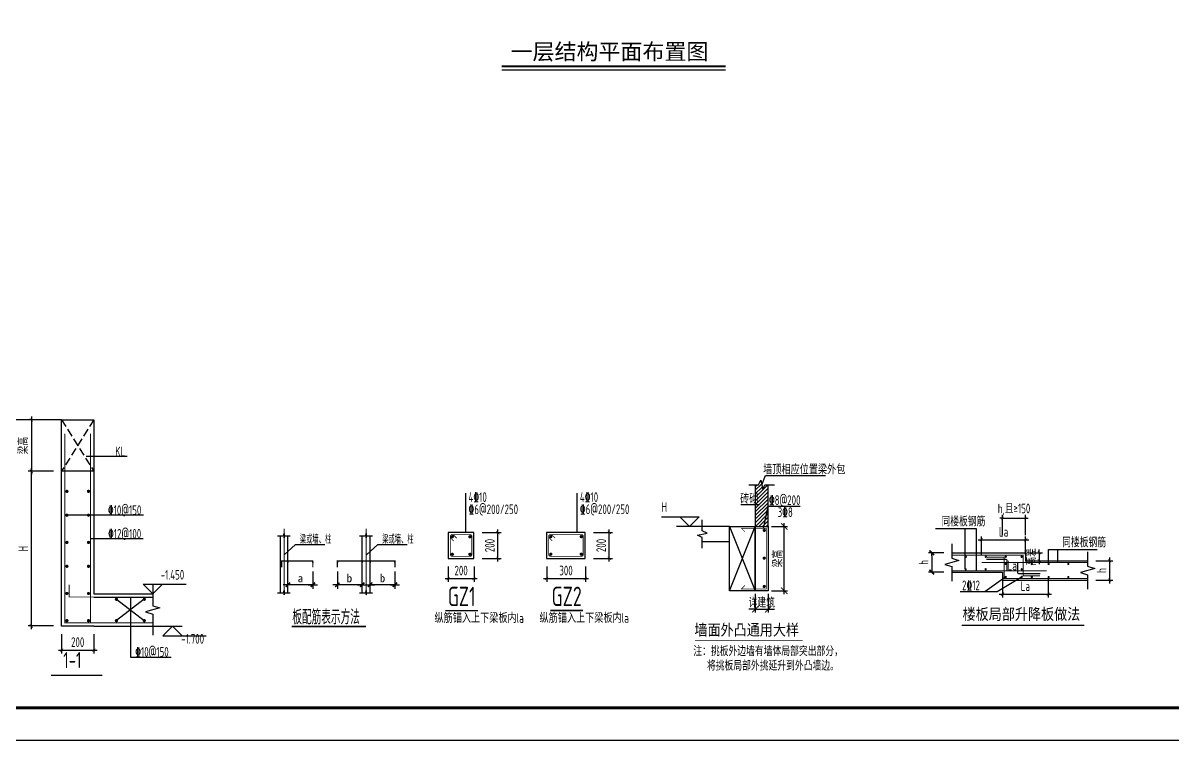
# Model space of a CAD drawing. Extents: x -668857 to 154266, y -275694 to 291306.
# Drawn here: x -219674 to -184017, y 166782 to 189033 of the extents above; entities that cross this region are included whole.
import ezdxf
from ezdxf.enums import TextEntityAlignment as Align

# ---------------------------------------------------------------- set-up
doc = ezdxf.new("R2010")
doc.units = 0
doc.header["$LTSCALE"] = 1000
doc.linetypes.add('__DASH', pattern=[0.35, 0.25, -0.1])
doc.linetypes.add('DOTE', pattern=[2.42, 2, -0.2, 0.02, -0.2])
doc.layers.get('0').update_dxf_attribs({"linetype": 'CONTINUOUS'})
doc.layers.get('DEFPOINTS').update_dxf_attribs({"linetype": 'CONTINUOUS'})
for name, color, linetype in [('-TK', 7, 'CONTINUOUS'), ('DIM', 2, 'CONTINUOUS'), ('GJ', 5, 'CONTINUOUS'), ('LINK', 6, 'CONTINUOUS'), ('NUM', 7, 'CONTINUOUS'), ('OUTLINE', 2, 'CONTINUOUS'), ('REIN', 6, 'CONTINUOUS'), ('S-DETLCW-LINE1-pdx', 7, 'CONTINUOUS'), ('S-DETLCW-TEXT', 7, 'CONTINUOUS'), ('S-DETLS-HATCH', 251, 'CONTINUOUS'), ('S-DETLS-TEXT', 7, 'CONTINUOUS'), ('S-D洞口', 4, 'CONTINUOUS'), ('S-X详图实线', 4, 'CONTINUOUS'), ('S-X详图标注', 3, 'CONTINUOUS'), ('S-X详图钢筋', 6, 'CONTINUOUS'), ('S-大样-砼线', 7, 'CONTINUOUS'), ('S-引出线', 40, 'CONTINUOUS'), ('S-文字', 7, 'CONTINUOUS'), ('TEXT', 2, 'CONTINUOUS'), ('THIN', 7, 'CONTINUOUS'), ('大样线', 40, 'CONTINUOUS'), ('悬梁', 4, 'CONTINUOUS'), ('空调洞口标注', 130, 'CONTINUOUS'), ('说明文字', 7, 'CONTINUOUS')]:
    doc.layers.add(name, color=color, linetype=linetype)
doc.layers.add('DOTE', color=19, linetype='DOTE', lineweight=9)
doc.styles.add('-宋体', font='', dxfattribs={"width": 0.7, "height": 300, "bigfont": '宋体.TTF'})
doc.styles.add('10', font='', dxfattribs={"width": 0.7, "height": 300})
doc.styles.add('BW_Rein', font='Tssdeng.shx', dxfattribs={"width": 0.7, "bigfont": 'hztxt.shx'})
doc.styles.add('hzst', font='', dxfattribs={"width": 0.7})
doc.styles.add('TSSD_DIMENSION', font='Tssdeng.shx', dxfattribs={"width": 0.7, "bigfont": 'tssdchn.shx'})
doc.styles.add('TSSD_Label', font='Tssdeng.shx', dxfattribs={"width": 0.7, "bigfont": 'hztxt.shx'})
doc.styles.add('TSSD_Norm', font='Tssdeng.shx', dxfattribs={"bigfont": 'tssdchn.shx'})
doc.styles.add('TSSD_REIN', font='tssdeng.shx', dxfattribs={"width": 0.7, "height": 300, "bigfont": 'tssdchn.shx'})
doc.styles.get('-宋体').set_extended_font_data('SimSun')
doc.styles.get('10').set_extended_font_data('SimSun')
doc.styles.get('hzst').set_extended_font_data('SimSun')
doc.dimstyles.new('25-100', dxfattribs={"dimscale": 100, "dimtxt": 3, "dimasz": 2, "dimexe": 1, "dimexo": 1, "dimgap": 0.5, "dimtad": 1, "dimdec": 0, "dimlfac": 0.25, "dimdsep": 46, "dimtxsty": 'TSSD_REIN', "dimblk1": 'ARCHTICK', "dimblk2": 'ARCHTICK', "dimsah": 1, "dimcen": 2.5, "dimdle": 1, "dimclrd": 256, "dimclre": 256, "dimclrt": 7, "dimadec": 0, "dimazin": 0, "dimtfac": 1, "dimtdec": 0, "dimtix": 1, "dimtmove": 2, "dimatfit": 3, "dimldrblk": 'ARCHTICK', "dimfxl": 0, "dimtolj": 1, "dimtzin": 0, "dimlwd": -1, "dimlwe": -1, "dimarcsym": 0})
doc.dimstyles.new('TSSD_100_100$0', dxfattribs={"dimtxt": 300, "dimasz": 80, "dimexe": 100, "dimexo": 250, "dimgap": 100, "dimtad": 1, "dimdec": 0, "dimzin": 0, "dimdsep": 46, "dimtxsty": 'TSSD_DIMENSION', "dimblk": 'ARCHTICK', "dimcen": 0, "dimdle": 100, "dimclrd": 3, "dimclre": 3, "dimclrt": 7, "dimadec": 0, "dimazin": 0, "dimtfac": 1, "dimtdec": 0, "dimtix": 1, "dimtmove": 2, "dimatfit": 3, "dimldrblk": 'ARCHTICK', "dimfxl": 0, "dimtolj": 1, "dimtzin": 0, "dimarcsym": 0})
doc.dimstyles.new('TSSD_20_100', dxfattribs={"dimtxt": 300, "dimasz": 100, "dimexe": 100, "dimexo": 250, "dimgap": 100, "dimtad": 1, "dimdec": 0, "dimlfac": 0.2, "dimzin": 0, "dimdsep": 46, "dimtxsty": 'TSSD_DIMENSION', "dimblk": 'ARCHTICK', "dimcen": 0, "dimdle": 100, "dimclrt": 7, "dimadec": 0, "dimazin": 0, "dimtfac": 1, "dimtdec": 0, "dimtix": 1, "dimtmove": 2, "dimatfit": 3, "dimldrblk": 'ARCHTICK', "dimfxl": 0, "dimtolj": 1, "dimtzin": 0, "dimarcsym": 0})
doc.dimstyles.new('TSSD_25_100', dxfattribs={"dimtxt": 300, "dimasz": 100, "dimexe": 100, "dimexo": 250, "dimgap": 100, "dimtad": 1, "dimdec": 0, "dimlfac": 0.25, "dimzin": 0, "dimdsep": 46, "dimtxsty": 'TSSD_DIMENSION', "dimblk": 'ARCHTICK', "dimcen": 0, "dimdle": 100, "dimclrt": 7, "dimadec": 0, "dimazin": 0, "dimtfac": 1, "dimtdec": 0, "dimtix": 1, "dimtmove": 2, "dimatfit": 3, "dimldrblk": 'ARCHTICK', "dimfxl": 0, "dimtolj": 1, "dimtzin": 0, "dimarcsym": 0})

# ---------------------------------------------------------------- blocks, each defined once
blk = doc.blocks.new('_DIMX')
blk.add_line((-150, 0), (150, 0))
at = {"const_width": 50}
blk.add_lwpolyline([(-70, -70), (70, 70)], dxfattribs=at)
blk = doc.blocks.new('A$C1DDD5A89')
at = {"color": 6, "const_width": 50}
blk.add_lwpolyline([(439, 25), (2741, 25)], dxfattribs=at)
at = {"layer": 'DOTE', "color": 8, "linetype": 'DOTE'}
for p, q in [((202, 3054), (202, 888)), ((2750, 3054), (2750, 888))]:
    blk.add_line(p, q, dxfattribs=at)
at = {"layer": 'GJ'}
blk.add_point((1858, 2022), dxfattribs=at)
at = {"layer": 'REIN', "color": 1, "const_width": 40}
for points in [[(129, 1860), (129, 2059), (1095, 2059), (1095, 1860)], [(1858, 1860), (1858, 2059), (3643, 2059), (3643, 1860)]]:
    blk.add_lwpolyline(points, dxfattribs=at)
at = {"layer": '大样线'}
for p, q in [((188, 2837), (202, 2909)), ((202, 2909), (202, 2778)), ((2736, 2837), (2751, 2909)), ((2751, 2909), (2751, 2778)), ((0, 2837), (188, 2837)), ((81, 2837), (81, 1066)), ((202, 2778), (217, 2837)), ((202, 2247), (556, 2571)), ((217, 2837), (395, 2837)), ((556, 2571), (1467, 2571)), ((2548, 2837), (2736, 2837)), ((2751, 2778), (2766, 2837)), ((2758, 2247), (3112, 2571)), ((2766, 2837), (2943, 2837)), ((3112, 2571), (4023, 2571)), ((188, 1066), (202, 1138)), ((202, 1138), (202, 1006)), ((2736, 1066), (2751, 1138)), ((2751, 1138), (2751, 1006)), ((0, 1066), (188, 1066)), ((202, 1006), (217, 1066)), ((217, 1066), (395, 1066)), ((2548, 1066), (2736, 1066)), ((2751, 1006), (2766, 1066)), ((2766, 1066), (2943, 1066))]:
    blk.add_line(p, q, dxfattribs=at)
at = {"layer": '大样线', "linetype": 'ByBlock'}
for p, q in [((323, 1066), (323, 2837)), ((2630, 1066), (2630, 2837)), ((2871, 1066), (2871, 2837))]:
    blk.add_line(p, q, dxfattribs=at)
at = {"layer": '大样线', "color": 0, "linetype": 'ByBlock'}
for p in [(323, 2022), (1095, 2022), (2630, 2022), (2871, 2022), (3643, 2022), (202, 1319)]:
    blk.add_point(p, dxfattribs=at)
at = {"layer": '空调洞口标注'}
for p, q in [((1095, 1732), (1095, 1190)), ((1858, 1732), (1858, 1190)), ((3643, 1732), (3643, 1190)), ((1094, 1319), (203, 1319)), ((2629, 1319), (1859, 1319)), ((3642, 1319), (2872, 1319))]:
    blk.add_line(p, q, dxfattribs=at)
blk.add_point((1858, 1319), dxfattribs=at)
at = {"layer": '空调洞口标注', "color": 0, "linetype": 'ByBlock'}
blk.add_point((2871, 1319), dxfattribs=at)
at = {"layer": '空调洞口标注', "xscale": 0.9649999998509884, "yscale": 0.9649999998509884, "zscale": 0.965, "rotation": 180}
for p in [(323, 1319), (1858, 1319)]:
    blk.add_blockref('_DIMX', p, dxfattribs=at)
at = {"layer": '空调洞口标注', "xscale": 0.9649999998509884, "yscale": 0.9649999998509884, "zscale": 0.965}
for p in [(1095, 1319), (2630, 1319), (2872, 1319), (3643, 1319)]:
    blk.add_blockref('_DIMX', p, dxfattribs=at)
at = {"layer": '空调洞口标注', "style": '10'}
for s, p in [('a', (709, 1523)), ('b', (2231, 1523)), ('b', (3257, 1523))]:
    blk.add_text(s, height=250, dxfattribs=at).set_placement(p, align=Align.MIDDLE_CENTER)
at = {"layer": '说明文字'}
for s, height, style, width, p in [('梁或墙、柱', 250, 'TSSD_REIN', 0.6, (693, 2596)), ('梁或墙、柱', 250, 'TSSD_REIN', 0.6, (3249, 2596)), ('板配筋表示方法', 450, 'TSSD_DIMENSION', 0.7, (459, 91))]:
    blk.add_text(s, height=height, dxfattribs=dict(at, style=style, width=width)).set_placement(p)
blk = doc.blocks.new('_ArchTick')
at = {"color": 0, "linetype": 'ByBlock', "const_width": 0.15}
blk.add_lwpolyline([(-0.5, -0.5), (0.5, 0.5)], dxfattribs=at)
blk = doc.blocks.new('*D47')
at = {"layer": 'DEFPOINTS', "color": 0}
for p in [(15039, 226788), (15039, 226538), (15580, 226538)]:
    blk.add_point(p, dxfattribs=at)
at = {"layer": 'S-X详图标注', "color": 0, "lineweight": -2}
for p, q in [((15289, 226788), (15680, 226788)), ((15580, 226788), (15580, 226888)), ((15580, 226788), (15580, 226538)), ((15289, 226538), (15680, 226538)), ((15580, 226538), (15580, 226438))]:
    blk.add_line(p, q, dxfattribs=at)
at = {"layer": 'S-X详图标注', "color": 0, "lineweight": -2, "xscale": 100, "yscale": 100, "zscale": 100}
for p, rotation in [((15580, 226788), 270), ((15580, 226538), 90)]:
    blk.add_blockref('_ArchTick', p, dxfattribs=dict(at, rotation=rotation))
at = {"layer": 'S-X详图标注', "color": 7, "insert": (15330, 226663), "char_height": 300, "attachment_point": 5, "rotation": 90, "style": 'TSSD_DIMENSION'}
blk.add_mtext('\\A1;高差', dxfattribs=at)
blk = doc.blocks.new('ArchTick')
at = {"color": 0, "linetype": 'ByBlock', "lineweight": -2, "const_width": 0.075}
blk.add_lwpolyline([(-0.25, -0.25), (0.25, 0.25)], dxfattribs=at)
blk = doc.blocks.new('_tsdbk')
blk.add_line((-1, 0), (0, 0))
at = {"const_width": 0.5}
blk.add_lwpolyline([(-0.7, -0.7), (0.7, 0.7)], dxfattribs=at)
blk = doc.blocks.new('*D48')
at = {"layer": 'DEFPOINTS', "color": 0}
for p in [(12868, 226788), (12244, 226188), (12868, 226188)]:
    blk.add_point(p, dxfattribs=at)
at = {"layer": 'S-X详图标注', "color": 0, "lineweight": -2}
for p, q in [((12618, 226788), (12144, 226788)), ((12244, 226688), (12244, 226288)), ((12618, 226188), (12144, 226188))]:
    blk.add_line(p, q, dxfattribs=at)
at = {"layer": 'S-X详图标注', "color": 0, "lineweight": -2, "xscale": 100, "yscale": 100, "zscale": 100}
for p, rotation in [((12244, 226788), 90), ((12244, 226188), 270)]:
    blk.add_blockref('_tsdbk', p, dxfattribs=dict(at, rotation=rotation))
at = {"layer": 'S-X详图标注', "color": 7, "insert": (11994, 226488), "char_height": 300, "attachment_point": 5, "rotation": 90, "style": 'TSSD_DIMENSION'}
blk.add_mtext('\\A1;h', dxfattribs=at)
blk = doc.blocks.new('*D49')
at = {"layer": 'DEFPOINTS', "color": 0}
for p in [(17083, 226538), (17083, 225938), (17763, 225938)]:
    blk.add_point(p, dxfattribs=at)
at = {"layer": 'S-X详图标注', "color": 0, "lineweight": -2}
for p, q in [((17333, 226538), (17863, 226538)), ((17763, 226638), (17763, 225838)), ((17333, 225938), (17863, 225938))]:
    blk.add_line(p, q, dxfattribs=at)
at = {"layer": 'S-X详图标注', "color": 0, "lineweight": -2, "xscale": 100, "yscale": 100, "zscale": 100}
for p, rotation in [((17763, 226538), 90), ((17763, 225938), 270)]:
    blk.add_blockref('_ArchTick', p, dxfattribs=dict(at, rotation=rotation))
at = {"layer": 'S-X详图标注', "color": 7, "insert": (17513, 226238), "char_height": 300, "attachment_point": 5, "rotation": 90, "style": 'TSSD_DIMENSION'}
blk.add_mtext('\\A1;h', dxfattribs=at)
blk = doc.blocks.new('*D50')
at = {"layer": 'DEFPOINTS', "color": 0}
for p in [(15159, 227867), (14439, 227080), (15159, 227080)]:
    blk.add_point(p, dxfattribs=at)
at = {"layer": 'S-X详图标注', "color": 3, "lineweight": -2}
for p, q in [((14439, 227867), (14359, 227867)), ((14439, 227330), (14439, 227967)), ((14439, 227867), (15159, 227867)), ((15159, 227330), (15159, 227967)), ((15159, 227867), (15239, 227867))]:
    blk.add_line(p, q, dxfattribs=at)
at = {"layer": 'S-X详图标注', "color": 3, "lineweight": -2, "xscale": 80, "yscale": 80, "zscale": 80}
blk.add_blockref('_ArchTick', (14439, 227867), dxfattribs=at)
at = {"layer": 'S-X详图标注', "color": 3, "lineweight": -2, "xscale": 80, "yscale": 80, "zscale": 80, "rotation": 180}
blk.add_blockref('_ArchTick', (15159, 227867), dxfattribs=at)
at = {"layer": 'S-X详图标注', "color": 7, "insert": (14799, 228128), "char_height": 300, "attachment_point": 5, "style": 'TSSD_DIMENSION'}
blk.add_mtext('\\A1;h,且≥150', dxfattribs=at)
blk = doc.blocks.new('*D51')
at = {"layer": 'DEFPOINTS', "color": 0}
for p in [(15159, 227192), (13789, 226489), (15159, 226489)]:
    blk.add_point(p, dxfattribs=at)
at = {"layer": 'S-X详图标注', "color": 0, "lineweight": -2}
for p, q in [((13689, 227192), (15259, 227192)), ((13789, 226739), (13789, 227292)), ((15159, 226739), (15159, 227292))]:
    blk.add_line(p, q, dxfattribs=at)
at = {"layer": 'S-X详图标注', "color": 0, "lineweight": -2, "xscale": 100, "yscale": 100, "zscale": 100, "rotation": 180}
blk.add_blockref('_ArchTick', (13789, 227192), dxfattribs=at)
at = {"layer": 'S-X详图标注', "color": 0, "lineweight": -2, "xscale": 100, "yscale": 100, "zscale": 100}
blk.add_blockref('_ArchTick', (15159, 227192), dxfattribs=at)
at = {"layer": 'S-X详图标注', "color": 7, "insert": (14474, 227442), "char_height": 300, "attachment_point": 5, "style": 'TSSD_DIMENSION'}
blk.add_mtext('\\A1;La', dxfattribs=at)
blk = doc.blocks.new('*D52')
at = {"layer": 'DEFPOINTS', "color": 0}
for p in [(14439, 226188), (15861, 226306), (15861, 225502)]:
    blk.add_point(p, dxfattribs=at)
at = {"layer": 'S-X详图标注', "color": 0, "lineweight": -2}
for p, q in [((14439, 225938), (14439, 225402)), ((15861, 226056), (15861, 225402)), ((14339, 225502), (15961, 225502))]:
    blk.add_line(p, q, dxfattribs=at)
at = {"layer": 'S-X详图标注', "color": 0, "lineweight": -2, "xscale": 100, "yscale": 100, "zscale": 100, "rotation": 180}
blk.add_blockref('_ArchTick', (14439, 225502), dxfattribs=at)
at = {"layer": 'S-X详图标注', "color": 0, "lineweight": -2, "xscale": 100, "yscale": 100, "zscale": 100}
blk.add_blockref('_ArchTick', (15861, 225502), dxfattribs=at)
at = {"layer": 'S-X详图标注', "color": 7, "insert": (15150, 225752), "char_height": 300, "attachment_point": 5, "style": 'TSSD_DIMENSION'}
blk.add_mtext('\\A1;La', dxfattribs=at)
blk = doc.blocks.new('*D54')
at = {"layer": 'DEFPOINTS', "color": 0}
for p in [(30394, 226071), (30794, 226071), (30794, 225492)]:
    blk.add_point(p, dxfattribs=at)
at = {"layer": 'S-X详图标注'}
for p, q in [((30394, 225971), (30394, 225392)), ((30794, 225971), (30794, 225392)), ((30394, 225492), (30194, 225492)), ((30394, 225492), (30794, 225492)), ((30794, 225492), (30994, 225492))]:
    blk.add_line(p, q, dxfattribs=at)
at = {"layer": 'S-X详图标注', "xscale": 200, "yscale": 200, "zscale": 200}
blk.add_blockref('_ArchTick', (30394, 225492), dxfattribs=at)
at = {"layer": 'S-X详图标注', "xscale": 200, "yscale": 200, "zscale": 200, "rotation": 180}
blk.add_blockref('_ArchTick', (30794, 225492), dxfattribs=at)
at = {"layer": 'S-X详图标注', "color": 7, "insert": (30594, 225692), "char_height": 300, "attachment_point": 5, "style": 'TSSD_REIN'}
blk.add_mtext('\\A1;详建筑', dxfattribs=at)
blk = doc.blocks.new('*D55')
at = {"layer": 'DEFPOINTS', "color": 0}
for p in [(30794, 228060), (31291, 228060), (30794, 226060)]:
    blk.add_point(p, dxfattribs=at)
at = {"layer": 'S-X详图标注'}
for p, q in [((30894, 228060), (31391, 228060)), ((31291, 225960), (31291, 228160)), ((30894, 226060), (31391, 226060))]:
    blk.add_line(p, q, dxfattribs=at)
at = {"layer": 'S-X详图标注', "xscale": 200, "yscale": 200, "zscale": 200}
for p, rotation in [((31291, 228060), 90), ((31291, 226060), 270)]:
    blk.add_blockref('_ArchTick', p, dxfattribs=dict(at, rotation=rotation))
at = {"layer": 'S-X详图标注', "color": 7, "insert": (31091, 227060), "char_height": 300, "attachment_point": 5, "rotation": 90, "style": 'TSSD_REIN'}
blk.add_mtext('\\A1;梁高', dxfattribs=at)
blk = doc.blocks.new('*D874')
at = {"layer": 'DEFPOINTS', "color": 0}
for p in [(-205678, 173218), (-204936, 173218), (-205678, 172418)]:
    blk.add_point(p, dxfattribs=at)
at = {"layer": 'DIM', "color": 0, "lineweight": -2}
for p, q in [((-204936, 172318), (-204936, 173318)), ((-205428, 173218), (-204836, 173218)), ((-205428, 172418), (-204836, 172418))]:
    blk.add_line(p, q, dxfattribs=at)
at = {"layer": 'DIM', "color": 0, "lineweight": -2, "xscale": 100, "yscale": 100, "zscale": 100}
for p, rotation in [((-204936, 173218), 90), ((-204936, 172418), 270)]:
    blk.add_blockref('_ArchTick', p, dxfattribs=dict(at, rotation=rotation))
at = {"layer": 'DIM', "color": 7, "insert": (-205186, 172818), "char_height": 300, "attachment_point": 5, "rotation": 90, "style": 'TSSD_DIMENSION'}
blk.add_mtext('\\A1;200', dxfattribs=at)
blk = doc.blocks.new('*D875')
at = {"layer": 'DEFPOINTS', "color": 0}
for p in [(-206478, 172418), (-205678, 172418), (-205678, 171791)]:
    blk.add_point(p, dxfattribs=at)
at = {"layer": 'DIM', "color": 0, "lineweight": -2}
for p, q in [((-206478, 172168), (-206478, 171691)), ((-205678, 172168), (-205678, 171691)), ((-206578, 171791), (-205578, 171791))]:
    blk.add_line(p, q, dxfattribs=at)
at = {"layer": 'DIM', "color": 0, "lineweight": -2, "xscale": 100, "yscale": 100, "zscale": 100, "rotation": 180}
blk.add_blockref('_ArchTick', (-206478, 171791), dxfattribs=at)
at = {"layer": 'DIM', "color": 0, "lineweight": -2, "xscale": 100, "yscale": 100, "zscale": 100}
blk.add_blockref('_ArchTick', (-205678, 171791), dxfattribs=at)
at = {"layer": 'DIM', "color": 7, "insert": (-206078, 172041), "char_height": 300, "attachment_point": 5, "style": 'TSSD_DIMENSION'}
blk.add_mtext('\\A1;200', dxfattribs=at)
blk = doc.blocks.new('*D312')
at = {"layer": 'DEFPOINTS', "color": 0}
for p in [(-231540, 197277), (-230540, 197277), (-230540, 196526)]:
    blk.add_point(p, dxfattribs=at)
at = {"layer": 'DIM', "color": 0, "lineweight": -2}
for p, q in [((-231540, 197027), (-231540, 196426)), ((-230540, 197027), (-230540, 196426)), ((-231640, 196526), (-230440, 196526))]:
    blk.add_line(p, q, dxfattribs=at)
at = {"layer": 'DIM', "color": 0, "lineweight": -2, "xscale": 100, "yscale": 100, "zscale": 100, "rotation": 180}
blk.add_blockref('_ArchTick', (-231540, 196526), dxfattribs=at)
at = {"layer": 'DIM', "color": 0, "lineweight": -2, "xscale": 100, "yscale": 100, "zscale": 100}
blk.add_blockref('_ArchTick', (-230540, 196526), dxfattribs=at)
at = {"layer": 'DIM', "color": 7, "insert": (-231040, 196776), "char_height": 300, "attachment_point": 5, "style": 'TSSD_DIMENSION'}
blk.add_mtext('\\A1;200', dxfattribs=at)
blk = doc.blocks.new('*D313')
at = {"layer": 'DEFPOINTS', "color": 0}
for p in [(-232479, 202077), (-231540, 202077), (-231540, 197277)]:
    blk.add_point(p, dxfattribs=at)
at = {"layer": 'DIM', "color": 0, "lineweight": -2}
for p, q in [((-232479, 197177), (-232479, 202177)), ((-231790, 202077), (-232579, 202077)), ((-231790, 197277), (-232579, 197277))]:
    blk.add_line(p, q, dxfattribs=at)
at = {"layer": 'DIM', "color": 0, "lineweight": -2, "xscale": 100, "yscale": 100, "zscale": 100}
for p, rotation in [((-232479, 202077), 90), ((-232479, 197277), 270)]:
    blk.add_blockref('_ArchTick', p, dxfattribs=dict(at, rotation=rotation))
at = {"layer": 'DIM', "color": 7, "insert": (-232729, 199677), "char_height": 300, "attachment_point": 5, "rotation": 90, "style": 'TSSD_DIMENSION'}
blk.add_mtext('\\A1;H', dxfattribs=at)
blk = doc.blocks.new('*D314')
at = {"layer": 'DEFPOINTS', "color": 0}
for p in [(-231540, 203677), (-232479, 202077), (-231540, 202077)]:
    blk.add_point(p, dxfattribs=at)
at = {"layer": 'DIM', "color": 0, "lineweight": -2}
for p, q in [((-231790, 203677), (-232579, 203677)), ((-232479, 203777), (-232479, 201977)), ((-231790, 202077), (-232579, 202077))]:
    blk.add_line(p, q, dxfattribs=at)
at = {"layer": 'DIM', "color": 0, "lineweight": -2, "xscale": 100, "yscale": 100, "zscale": 100}
for p, rotation in [((-232479, 203677), 90), ((-232479, 202077), 270)]:
    blk.add_blockref('_ArchTick', p, dxfattribs=dict(at, rotation=rotation))
at = {"layer": 'DIM', "color": 7, "insert": (-232729, 202877), "char_height": 300, "attachment_point": 5, "rotation": 90, "style": 'TSSD_DIMENSION'}
blk.add_mtext('\\A1;梁高', dxfattribs=at)
blk = doc.blocks.new('*D344')
at = {"layer": 'DEFPOINTS', "color": 0}
for p in [(-202223, 173220), (-201481, 173220), (-202223, 172420)]:
    blk.add_point(p, dxfattribs=at)
at = {"layer": 'DIM', "color": 0, "lineweight": -2}
for p, q in [((-201481, 172320), (-201481, 173320)), ((-201973, 173220), (-201381, 173220)), ((-201973, 172420), (-201381, 172420))]:
    blk.add_line(p, q, dxfattribs=at)
at = {"layer": 'DIM', "color": 0, "lineweight": -2, "xscale": 100, "yscale": 100, "zscale": 100}
for p, rotation in [((-201481, 173220), 90), ((-201481, 172420), 270)]:
    blk.add_blockref('_ArchTick', p, dxfattribs=dict(at, rotation=rotation))
at = {"layer": 'DIM', "color": 7, "insert": (-201731, 172820), "char_height": 300, "attachment_point": 5, "rotation": 90, "style": 'TSSD_DIMENSION'}
blk.add_mtext('\\A1;200', dxfattribs=at)
blk = doc.blocks.new('*D345')
at = {"layer": 'DEFPOINTS', "color": 0}
for p in [(-203423, 172420), (-202223, 172420), (-202223, 171793)]:
    blk.add_point(p, dxfattribs=at)
at = {"layer": 'DIM', "color": 0, "lineweight": -2}
for p, q in [((-203423, 172170), (-203423, 171693)), ((-202223, 172170), (-202223, 171693)), ((-203523, 171793), (-202123, 171793))]:
    blk.add_line(p, q, dxfattribs=at)
at = {"layer": 'DIM', "color": 0, "lineweight": -2, "xscale": 100, "yscale": 100, "zscale": 100, "rotation": 180}
blk.add_blockref('_ArchTick', (-203423, 171793), dxfattribs=at)
at = {"layer": 'DIM', "color": 0, "lineweight": -2, "xscale": 100, "yscale": 100, "zscale": 100}
blk.add_blockref('_ArchTick', (-202223, 171793), dxfattribs=at)
at = {"layer": 'DIM', "color": 7, "insert": (-202823, 172043), "char_height": 300, "attachment_point": 5, "style": 'TSSD_DIMENSION'}
blk.add_mtext('\\A1;300', dxfattribs=at)
blk = doc.blocks.new('A1')
blk.add_lwpolyline([(0, 59400), (0, 0), (84100, 0), (84100, 59400)], close=True)
at = {"const_width": 100}
blk.add_lwpolyline([(2500, 58400), (2500, 1000), (83100, 1000), (83100, 58400)], close=True, dxfattribs=at)
blk = doc.blocks.new('20210306.16463091')
at = {"layer": 'S-DETLS-TEXT', "const_width": 50}
blk.add_lwpolyline([(1330.2, 0), (5133.9, 0)], dxfattribs=at)
at = {"layer": 'S-X详图实线', "linetype": 'ByBlock'}
for points in [[(1023.9, 2251.8), (3314.8, 2251.8), (3314.8, 2001.8), (5238.7, 2001.8)], [(1023.9, 1651.8), (2594.8, 1651.8), (2594.8, 1401.8), (5238.7, 1401.8)]]:
    blk.add_lwpolyline(points, dxfattribs=at)
at = {"layer": 'S-X详图标注', "linetype": 'ByBlock'}
for points in [[(1786.5, 1689.3), (1786.5, 2997.1), (520.6, 2997.1)], [(1442.5, 1753.1), (1442.5, 2997.1), (676.7, 2997.1)], [(4027.7, 1919.3), (4027.7, 2357.9), (5495.2, 2357.9)], [(4310.8, 1952.4), (4310.8, 2357.9), (5529.3, 2357.9)], [(3208.2, 1502.9), (2435.2, 1044.4), (1285.7, 1044.4)], [(2696.3, 1501.8), (2050.4, 1044.4)]]:
    blk.add_lwpolyline(points, dxfattribs=at)
at = {"layer": 'S-X详图标注'}
for points in [[(2094.8, 2053), (2684.6, 2053, -0.4142136), (2734.6, 2003), (2734.6, 1689.3)], [(3059.9, 1964.4), (3059.9, 1656.2, 0.4142136), (3109.9, 1606.2), (3763.5, 1606.2)]]:
    blk.add_lwpolyline(points, format="xyb", dxfattribs=at)
at = {"layer": 'S-X详图钢筋', "linetype": 'ByBlock', "const_width": 30}
for points in [[(1023.9, 2178.2), (3241, 2178.2), (3241, 1531.8), (3756, 1531.8)], [(1944.7, 1952.4), (5238.7, 1952.4)], [(5238.7, 1451), (2646.3, 1451), (2646.3, 2110.6), (2118.4, 2110.6)], [(1023.9, 1689.3), (3962.9, 1689.3)]]:
    blk.add_lwpolyline(points, dxfattribs=at)
at = {"layer": 'S-X详图钢筋', "const_width": 35}
for points in [[(1441.9, 2125.6, 1), (1476.9, 2125.6, 1)], [(2062.1, 2127.5, 1), (2097.1, 2127.5, 1)], [(2679.7, 2127.5, 1), (2714.7, 2127.5, 1)], [(3171.7, 2126, 1), (3206.7, 2126, 1)], [(2680.4, 1901.9, 1), (2715.4, 1901.9, 1)], [(3488, 1901.8, 1), (3523, 1901.8, 1)], [(4010.2, 1901.8, 1), (4045.2, 1901.8, 1)], [(4621.3, 1901.8, 1), (4656.3, 1901.8, 1)], [(1435.6, 1739.2, 1), (1470.6, 1739.2, 1)], [(2055.9, 1741.1, 1), (2090.9, 1741.1, 1)], [(2680.7, 1501.8, 1), (2715.7, 1501.8, 1)], [(3173.2, 1502.9, 1), (3208.2, 1502.9, 1)], [(3173.8, 1739.3, 1), (3208.8, 1739.3, 1)], [(3488.2, 1500.8, 1), (3523.2, 1500.8, 1)], [(4010.4, 1500.8, 1), (4045.4, 1500.8, 1)], [(4621.5, 1500.8, 1), (4656.5, 1500.8, 1)]]:
    blk.add_lwpolyline(points, format="xyb", close=True, dxfattribs=at)
at = {"layer": 'THIN'}
for points in [[(1023.9, 2531.8), (1023.9, 2081.8), (1243.9, 2011.8), (803.9, 1891.8), (1023.9, 1821.8), (1023.9, 1371.8)], [(5238.7, 2281.8), (5238.7, 1831.8), (5458.7, 1761.8), (5018.7, 1641.8), (5238.7, 1571.8), (5238.7, 1121.8)]]:
    blk.add_lwpolyline(points, dxfattribs=at)
at = {"layer": 'S-DETLCW-TEXT', "style": 'hzst', "width": 0.85}
blk.add_text('楼板局部升降板做法', height=350, dxfattribs=at).set_placement((1357.9, 173.9))
at = {"layer": 'S-X详图标注', "color": 7, "insert": (2898.8, 1855.6), "char_height": 300, "attachment_point": 5, "style": 'TSSD_REIN'}
blk.add_mtext('\\A1;La', dxfattribs=at)
at = {"layer": 'TEXT', "style": 'TSSD_REIN', "width": 0.7}
for s, p in [('同楼板钢筋', (700.4, 3072.4)), ('同楼板钢筋', (4446.4, 2423.2)), ('2%%13212', (1341.1, 1090.9))]:
    blk.add_text(s, height=300, dxfattribs=at).set_placement(p)
at = {"layer": 'S-X详图标注'}
dim = blk.add_linear_dim(base=(3314.8, 3330), p1=(2594.8, 2543.3), p2=(3314.8, 2543.3), text='h,且≥150', dimstyle='TSSD_100_100$0', dxfattribs=at)
dim.commit()
dim.dimension.update_dxf_attribs({"geometry": '*D50', "text_midpoint": (2954.8, 3591.5), "insert": (-11844.2, -224536.6)})
for base, p1, p2, override, picture, middle in [((3314.8, 2655.7), (1944.7, 1952.4), (3314.8, 1952.4), {"dimasz": 100, "dimblk1": 'ArchTick', "dimblk2": 'ArchTick', "dimclrd": 0, "dimclre": 0}, '*D51', (2629.7, 2905.7)), ((4016.4, 965.4), (2594.8, 1651.8), (4016.4, 1769), {"dimtxt": 300, "dimasz": 100, "dimblk1": 'ArchTick', "dimblk2": 'ArchTick', "dimclrd": 0, "dimclre": 0}, '*D52', (3305.6, 1215.4))]:
    dim = blk.add_linear_dim(base=base, p1=p1, p2=p2, text='La', dimstyle='TSSD_100_100$0', override=override, dxfattribs=at)
    dim.commit()
    dim.dimension.update_dxf_attribs({"geometry": picture, "text_midpoint": middle, "insert": (-11844.2, -224536.6)})
for base, p1, p2, text, picture, middle in [((3735.8, 2001.8), (3194.8, 2251.8), (3194.8, 2001.8), '高差', '*D47', (3485.8, 2126.8)), ((5919.1, 1401.8), (5238.7, 2001.8), (5238.7, 1401.8), 'h', '*D49', (5669.1, 1701.8))]:
    dim = blk.add_linear_dim(base=base, p1=p1, p2=p2, angle=90, text=text, dimstyle='TSSD_100_100$0', override={"dimtxt": 300, "dimasz": 100, "dimblk1": 'ArchTick', "dimblk2": 'ArchTick', "dimclrd": 0, "dimclre": 0}, dxfattribs=at)
    dim.commit()
    dim.dimension.update_dxf_attribs({"geometry": picture, "text_midpoint": middle, "insert": (-11844.2, -224536.6)})
dim = blk.add_linear_dim(base=(400, 1651.8), p1=(1023.9, 2251.8), p2=(1023.9, 1651.8), angle=90, text='h', dimstyle='TSSD_20_100', dxfattribs=at)
dim.commit()
dim.dimension.update_dxf_attribs({"geometry": '*D48', "text_midpoint": (150, 1951.8), "insert": (-11844.2, -224536.6)})
blk = doc.blocks.new('20210306.16465652')
at = {"layer": 'S-DETLS-HATCH'}
h = blk.add_hatch(dxfattribs=at)
h.set_pattern_fill('ANSI31', color=256, scale=25)
h.set_pattern_definition([(45, (-250051.66, 573697.02), (-56.126601, 56.126601), [])])
h.paths.add_polyline_path([(3315.4, 5761.9), (3215.4, 5761.9), (3145.4, 5611.9), (3085.4, 5911.9), (3015.4, 5761.9), (2915.4, 5761.9), (2915.4, 4472.4), (3315.4, 4472.4)])
at = {"layer": 'S-DETLCW-LINE1-pdx'}
for points in [[(2715.4, 5761.9), (3015.4, 5761.9), (3085.4, 5911.9), (3145.4, 5611.9), (3215.4, 5761.9), (3515.4, 5761.9)], [(1268.2, 3792.4), (1268.2, 4132.4), (1118.2, 4202.4), (1418.2, 4262.4), (1268.2, 4332.4), (1268.2, 4672.4)]]:
    blk.add_lwpolyline(points, dxfattribs=at)
at = {"layer": 'S-DETLCW-TEXT', "const_width": 30}
blk.add_lwpolyline([(4388.8, 937.6), (1041.9, 937.6)], dxfattribs=at)
at = {"layer": 'S-DETLS-TEXT'}
blk.add_line((3009.8, 5139.7), (2467.6, 5139.7), dxfattribs=at)
for points in [[(3115.4, 5761.9), (3233, 6051.8), (5095.2, 6051.8)], [(3165.2, 4412.4), (3315.4, 5101.5), (4302.7, 5101.5)]]:
    blk.add_lwpolyline(points, dxfattribs=at)
at = {"layer": 'S-X详图实线'}
for p, q in [((2115.4, 4472.4), (1268.2, 4472.4)), ((2115.4, 4472.4), (2915.4, 2472.4)), ((2115.4, 2472.4), (2915.4, 4472.4)), ((2115.4, 3992.4), (1268.2, 3992.4))]:
    blk.add_line(p, q, dxfattribs=at)
blk.add_lwpolyline([(2915.4, 5761.9), (2915.4, 4472.4), (3315.4, 4472.4), (3315.4, 5761.9)], dxfattribs=at)
for points in [[(2115.4, 4472.4), (2915.4, 4472.4), (2915.4, 2472.4), (2115.4, 2472.4)], [(2915.4, 4472.4), (3315.4, 4472.4), (3315.4, 2472.4), (2915.4, 2472.4)]]:
    blk.add_lwpolyline(points, close=True, dxfattribs=at)
at = {"layer": 'S-X详图标注'}
blk.add_line((1268.2, 4472.4), (468.4, 4472.4), dxfattribs=at)
blk.add_lwpolyline([(0, 4772.4), (1168.3, 4772.4), (868.3, 4472.4), (568.3, 4772.4)], dxfattribs=at)
at = {"layer": 'S-X详图钢筋', "const_width": 20}
blk.add_lwpolyline([(2592.4, 4306.3), (2486.4, 4412.4), (3255.4, 4412.4), (3255.4, 2532.4), (2486.4, 2532.4), (2592.4, 2638.4)], dxfattribs=at)
at = {"layer": 'S-X详图钢筋', "const_width": 50}
for points in [[(3168.1, 4350.3, 1), (3218.1, 4350.3, 1)], [(3168.1, 3488.9, 1), (3218.1, 3488.9, 1)], [(3168.1, 2609.8, 1), (3218.1, 2609.8, 1)]]:
    blk.add_lwpolyline(points, format="xyb", close=True, dxfattribs=at)
at = {"layer": 'S-DETLCW-TEXT', "style": 'hzst', "width": 0.85}
blk.add_text('墙面外凸通用大样', height=350, dxfattribs=at).set_placement((1025.4, 1088.1))
at = {"layer": 'S-DETLS-TEXT', "width": 0.7}
for s, style, p in [('墙顶相应位置梁外包', 'BW_Rein', (3158.9, 6088.4)), ('砖砌', 'BW_Rein', (2442.3, 5176.3)), ('%%1328@200', 'BW_Rein', (3336.9, 5138.1)), ('3%%1328', 'BW_Rein', (3608.6, 4766)), ('注：挑板外边墙有墙体局部突出部分，', 'TSSD_REIN', (991.5, 450)), ('将挑板局部外挑延升到外凸墙边。', 'TSSD_REIN', (1414.1, 0))]:
    blk.add_text(s, height=300, dxfattribs=dict(at, style=style)).set_placement(p)
at = {"layer": 'S-DETLS-TEXT', "style": 'TSSD_REIN', "width": 0.75}
blk.add_text('H', height=300, dxfattribs=at).set_placement((181.3, 4832.5), align=Align.BOTTOM_RIGHT)
at = {"layer": 'S-X详图标注'}
for p1, p2, distance, text, picture, middle in [((3315.4, 2472.4), (3315.4, 4472.4), -496.7, '梁高', '*D55', (3612.1, 3472.4)), ((2915.4, 2483.6), (3315.4, 2483.6), -579.2, '详建筑', '*D54', (3115.4, 2104.4))]:
    dim = blk.add_aligned_dim(p1=p1, p2=p2, distance=distance, text=text, dimstyle='25-100', dxfattribs=at)
    dim.commit()
    dim.dimension.update_dxf_attribs({"geometry": picture, "text_midpoint": middle, "insert": (-27478.5, -223587.5)})
blk = doc.blocks.new('20210807.20404175')
at = {"layer": 'NUM', "const_width": 50, "elevation": 0}
blk.add_lwpolyline([(37816.2, 81765.1), (39414.6, 81765.1)], dxfattribs=at)
at = {"layer": 'S-X详图实线'}
for points in [[(38145.9, 89696.3), (35391.3, 89696.3)], [(40175.7, 88555.2), (38909, 88555.2)], [(39145.9, 83296.3), (38145.9, 83296.3), (38145.9, 88096.3)], [(39145.9, 88096.3), (39145.9, 84296.3)], [(40686.2, 86733.1), (38335.9, 86733.1)], [(40679.3, 85998.9), (39045.9, 85998.9)], [(39145.9, 84296.3), (40972.9, 84296.3)], [(39145.9, 84196.3), (40972.9, 84196.3)], [(40279.3, 84196.3), (40279.3, 82331.3), (41550.6, 82331.3)], [(39846.5, 84125.6), (40712.1, 83462.3)], [(40712.1, 84125.6), (39846.5, 83462.3)], [(39145.9, 83296.3), (40972.9, 83296.3)]]:
    blk.add_lwpolyline(points, dxfattribs=at)
blk.add_lwpolyline([(38145.9, 89696.3), (39145.9, 89696.3), (39145.9, 88096.3), (38145.9, 88096.3)], close=True, dxfattribs=at)
at = {"layer": 'S-X详图实线', "linetype": '__DASH'}
for points in [[(38145.9, 89696.3), (39145.9, 88096.3)], [(39145.9, 89696.3), (38145.9, 88096.3)]]:
    blk.add_lwpolyline(points, dxfattribs=at)
at = {"layer": 'S-X详图标注'}
for p, q in [((35601.5, 89996.3), (34861.2, 89996.3)), ((35901.5, 89696.3), (35601.5, 89996.3)), ((36201.5, 89996.3), (35601.5, 89996.3)), ((35901.5, 89696.3), (36201.5, 89996.3)), ((36159.1, 89696.3), (35601.5, 89696.3)), ((40972.9, 84296.3), (40672.9, 84596.3)), ((40672.9, 84596.3), (41272.9, 84596.3)), ((40972.9, 84296.3), (41272.9, 84596.3)), ((41272.9, 84596.3), (42013.2, 84596.3)), ((40972.9, 83296.3), (41888.7, 83296.3)), ((41588.7, 83296.3), (41288.7, 82996.3)), ((41588.7, 83296.3), (41888.7, 82996.3)), ((41288.7, 82996.3), (41888.7, 82996.3)), ((41888.7, 82996.3), (42629.1, 82996.3))]:
    blk.add_line(p, q, dxfattribs=at)
at = {"layer": 'S-X详图钢筋', "const_width": 30}
for points in [[(39045.9, 89260.4), (39045.9, 83396.3), (38245.9, 83396.3), (38245.9, 89260.4)], [(40972.9, 84196.3), (38380.3, 84196.3), (38380.3, 84576.9)], [(38245.9, 84474.4), (38245.9, 83396.3), (40972.9, 83396.3)]]:
    blk.add_lwpolyline(points, dxfattribs=at)
at = {"layer": 'S-X详图钢筋', "const_width": 50}
for points in [[(38335.9, 87474.5, 1), (38285.9, 87474.5, 1)], [(38955.9, 87474.5, -1), (39005.9, 87474.5, -1)], [(38335.9, 86733.9, 1), (38285.9, 86733.9, 1)], [(38955.9, 86733.9, -1), (39005.9, 86733.9, -1)], [(38335.9, 85890.2, 1), (38285.9, 85890.2, 1)], [(38955.9, 85890.2, -1), (39005.9, 85890.2, -1)], [(38335.9, 85149.7, 1), (38285.9, 85149.7, 1)], [(38955.9, 85149.7, -1), (39005.9, 85149.7, -1)], [(38335.9, 84306, 1), (38285.9, 84306, 1)], [(38955.9, 84306, -1), (39005.9, 84306, -1)], [(39821.5, 84125.6, -1), (39871.5, 84125.6, -1)], [(40687.1, 84125.6, -1), (40737.1, 84125.6, -1)], [(38335.9, 83462.3, 1), (38285.9, 83462.3, 1)], [(38955.9, 83462.3, -1), (39005.9, 83462.3, -1)], [(39821.5, 83462.3, -1), (39871.5, 83462.3, -1)], [(40687.1, 83462.3, -1), (40737.1, 83462.3, -1)]]:
    blk.add_lwpolyline(points, format="xyb", close=True, dxfattribs=at)
at = {"layer": 'THIN'}
blk.add_lwpolyline([(40972.9, 84576.3), (40972.9, 83926.3), (41192.9, 83856.3), (40752.9, 83736.3), (40972.9, 83666.3), (40972.9, 83016.3)], dxfattribs=at)
at = {"layer": 'NUM', "style": 'TSSD_Norm', "width": 0.7}
blk.add_text('1-1', height=500, dxfattribs=at).set_placement((38198.9, 81838.1, 0), align=Align.BOTTOM_LEFT)
at = {"layer": 'S-X详图标注', "style": 'TSSD_REIN', "width": 0.7}
for s, p in [('-0.085', (35800.1, 90046.3)), ('-1.450', (41951.3, 84646.3)), ('-1.700', (42567.1, 82657.8))]:
    blk.add_text(s, height=300, dxfattribs=at).set_placement(p, align=Align.BOTTOM_RIGHT)
for s, p in [('KL', (39964.3, 88565.6)), ('%%13210@150', (40101.2, 86741)), ('%%13210@150', (40950.1, 82342.2))]:
    blk.add_text(s, height=300, dxfattribs=at).set_placement(p, align=Align.CENTER)
at = {"layer": 'S-X详图标注', "color": 1, "style": 'TSSD_REIN', "width": 0.7}
blk.add_text('%%13212@100', height=300, dxfattribs=at).set_placement((40101.2, 86006.8), align=Align.CENTER)
at = {"layer": 'DIM'}
for p1, angle, text, picture, middle in [((38145.9, 89696.3), 90, '梁高', '*D314', (36956.1, 88896.3)), ((38145.9, 83296.3), 270, 'H', '*D313', (36956.1, 85696.3))]:
    dim = blk.add_linear_dim(base=(37206.1, 88096.3), p1=p1, p2=(38145.9, 88096.3), angle=angle, text=text, dimstyle='TSSD_20_100', dxfattribs=at)
    dim.commit()
    dim.dimension.update_dxf_attribs({"geometry": picture, "text_midpoint": middle, "insert": (269685.6, -113980.3)})
dim = blk.add_linear_dim(base=(39145.9, 82545.4), p1=(38145.9, 83296.3), p2=(39145.9, 83296.3), dimstyle='TSSD_20_100', dxfattribs=at)
dim.commit()
dim.dimension.update_dxf_attribs({"geometry": '*D312', "text_midpoint": (38645.9, 82795.4), "insert": (269685.6, -113980.3)})

msp = doc.modelspace()

# ---------------------------------------------------------------- linework, layer by layer
at = {"layer": 'LINK', "color": 1, "const_width": 25}
for points in [[(-206307.29, 172958.54), (-206399.21, 173050.47, -0.19891237), (-206413.27, 173084.41), (-206413.27, 173104.91, -0.41421356), (-206365.27, 173152.91), (-205791.27, 173152.91, -0.41421356), (-205743.27, 173104.91), (-205743.27, 172530.91, -0.41421356), (-205791.27, 172482.91), (-206365.27, 172482.91, -0.41421356), (-206413.27, 172530.91), (-206413.27, 173104.91, -0.41421356), (-206365.27, 173152.91), (-206344.77, 173152.91, -0.19891237), (-206310.82, 173138.86), (-206218.9, 173046.93)], [(-203252.38, 172960.35), (-203344.3, 173052.27, -0.19891237), (-203358.36, 173086.22), (-203358.36, 173106.72, -0.41421356), (-203310.36, 173154.72), (-202336.36, 173154.72, -0.41421356), (-202288.36, 173106.72), (-202288.36, 172532.72, -0.41421356), (-202336.36, 172484.72), (-203310.36, 172484.72, -0.41421356), (-203358.36, 172532.72), (-203358.36, 173106.72, -0.41421356), (-203310.36, 173154.72), (-203289.86, 173154.72, -0.19891237), (-203255.92, 173140.66), (-203163.99, 173048.74)]]:
    msp.add_lwpolyline(points, format="xyb", dxfattribs=at)
at = {"layer": 'OUTLINE'}
for points in [[(-205678.27, 173217.91), (-206478.27, 173217.91), (-206478.27, 172417.91), (-205678.27, 172417.91)], [(-202223.36, 173219.72), (-203423.36, 173219.72), (-203423.36, 172419.72), (-202223.36, 172419.72)]]:
    msp.add_lwpolyline(points, close=True, dxfattribs=at)
at = {"layer": 'REIN', "const_width": 50}
for points in [[(-206375.77, 173090.41, 1), (-206325.77, 173090.41, 1)], [(-205830.77, 173090.41, 1), (-205780.77, 173090.41, 1)], [(-203320.86, 173092.22, 1), (-203270.86, 173092.22, 1)], [(-202375.86, 173092.22, 1), (-202325.86, 173092.22, 1)], [(-206375.77, 172545.41, 1), (-206325.77, 172545.41, 1)], [(-205830.77, 172545.41, 1), (-205780.77, 172545.41, 1)], [(-203320.86, 172547.22, 1), (-203270.86, 172547.22, 1)], [(-202375.86, 172547.22, 1), (-202325.86, 172547.22, 1)]]:
    msp.add_lwpolyline(points, format="xyb", close=True, dxfattribs=at)
at = {"layer": 'S-引出线', "color": 3, "const_width": 56}
msp.add_lwpolyline([(-204815.54, 187688.3), (-197871.55, 187688.3)], dxfattribs=at)
at = {"layer": 'S-引出线', "color": 3}
msp.add_lwpolyline([(-204815.54, 187576.3), (-197871.55, 187576.3)], dxfattribs=at)
at = {"layer": 'TEXT', "color": 0}
for p, q in [((-205928.27, 173217.91), (-205928.27, 174444.18)), ((-202473.36, 173219.72), (-202473.36, 174445.99))]:
    msp.add_line(p, q, dxfattribs=at)
at = {"layer": '悬梁', "color": 0, "const_width": 50}
for points in [[(-205555.9, 170795.98), (-206567.79, 170795.98)], [(-202297.14, 170797.79), (-203309.04, 170797.79)]]:
    msp.add_lwpolyline(points, dxfattribs=at)

# ---------------------------------------------------------------- block references
at = {"layer": '-TK'}
msp.add_blockref('A1', (-241330.92, 166782.28), dxfattribs=at)
at = {"layer": 'S-D洞口'}
msp.add_blockref('20210807.20404175', (-256621.53, 87023.88), dxfattribs=at)
at = {"layer": 'S-X详图标注'}
for name, p in [('20210306.16465652', (-199863.8, 168938.32)), ('20210306.16463091', (-191873.84, 170341.26))]:
    msp.add_blockref(name, p, dxfattribs=at)
at = {"layer": 'S-大样-砼线'}
msp.add_blockref('A$C1DDD5A89', (-211774.76, 170280.75), dxfattribs=at)

# ---------------------------------------------------------------- texts
at = {"layer": 'S-文字', "style": '-宋体'}
msp.add_text('一层结构平面布置图', height=500, dxfattribs=at).set_placement((-204543.06, 187894.82))
at = {"layer": 'TEXT', "color": 0, "width": 0.7}
for s, style, p in [('4\x8410', 'TSSD_REIN', (-205848.17, 174168.35)), ('4\x8410', 'TSSD_REIN', (-202393.26, 174170.16)), ('\x846@200/250', 'TSSD_REIN', (-205848.17, 173791.58)), ('\x846@200/250', 'TSSD_REIN', (-202393.26, 173793.39)), ('纵筋锚入上下梁板内la', 'TSSD_Label', (-206904.41, 170417.6)), ('纵筋锚入上下梁板内la', 'TSSD_Label', (-203645.65, 170419.4))]:
    msp.add_text(s, height=300, dxfattribs=dict(at, style=style)).set_placement(p)
at = {"layer": 'TEXT', "color": 0, "style": 'TSSD_Norm', "width": 0.7}
for s, p in [('GZ1', (-206059.8, 170938.33)), ('GZ2', (-202801.04, 170940.13))]:
    msp.add_text(s, height=600, dxfattribs=at).set_placement(p, align=Align.CENTER)

# ---------------------------------------------------------------- dimensions: what is measured, and where the dimension line sits
at = {"layer": 'DIM'}
for base, p1, p2, picture, middle in [((-204935.68, 173217.91), (-205678.27, 172417.91), (-205678.27, 173217.91), '*D874', (-205185.68, 172817.91)), ((-201480.77, 173219.72), (-202223.36, 172419.72), (-202223.36, 173219.72), '*D344', (-201730.77, 172819.72))]:
    dim = msp.add_linear_dim(base=base, p1=p1, p2=p2, angle=90, dimstyle='TSSD_25_100', dxfattribs=at)
    dim.commit()
    dim.dimension.update_dxf_attribs({"geometry": picture, "text_midpoint": middle})
for base, p1, p2, picture, middle in [((-205678.27, 171791.14), (-206478.27, 172417.91), (-205678.27, 172417.91), '*D875', (-206078.27, 172041.14)), ((-202223.36, 171792.95), (-203423.36, 172419.72), (-202223.36, 172419.72), '*D345', (-202823.36, 172042.95))]:
    dim = msp.add_linear_dim(base=base, p1=p1, p2=p2, dimstyle='TSSD_25_100', dxfattribs=at)
    dim.commit()
    dim.dimension.update_dxf_attribs({"geometry": picture, "text_midpoint": middle})

doc.saveas('drawing.dxf')
